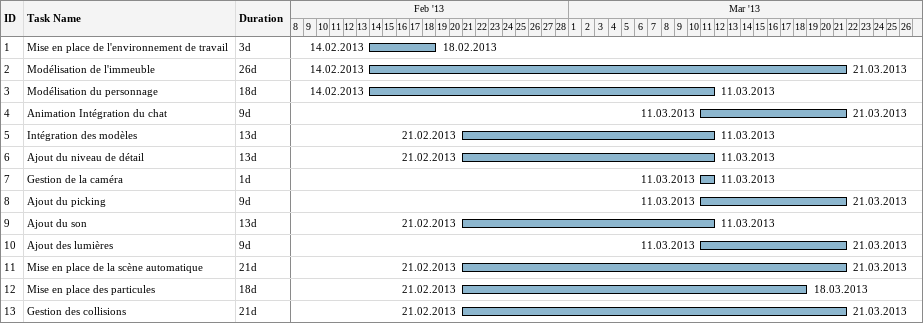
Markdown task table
| ID | Task | Duration | Start | Finish |
|---|---|---|---|---|
| 1 | Mise en place de l'environnement de travail | 3d | 2013-02-14 | 2013-02-18 |
| 2 | Modélisation de l'immeuble | 26d | 2013-02-14 | 2013-03-21 |
| 3 | Modélisation du personnage | 18d | 2013-02-14 | 2013-03-11 |
| 4 | Animation Intégration du chat | 9d | 2013-03-11 | 2013-03-21 |
| 5 | Intégration des modèles | 13d | 2013-02-21 | 2013-03-11 |
| 6 | Ajout du niveau de détail | 13d | 2013-02-21 | 2013-03-11 |
| 7 | Gestion de la caméra | 1d | 2013-03-11 | 2013-03-11 |
| 8 | Ajout du picking | 9d | 2013-03-11 | 2013-03-21 |
| 9 | Ajout du son | 13d | 2013-02-21 | 2013-03-11 |
| 10 | Ajout des lumières | 9d | 2013-03-11 | 2013-03-21 |
| 11 | Mise en place de la scène automatique | 21d | 2013-02-21 | 2013-03-21 |
| 12 | Mise en place des particules | 18d | 2013-02-21 | 2013-03-18 |
| 13 | Gestion des collisions | 21d | 2013-02-21 | 2013-03-21 |
